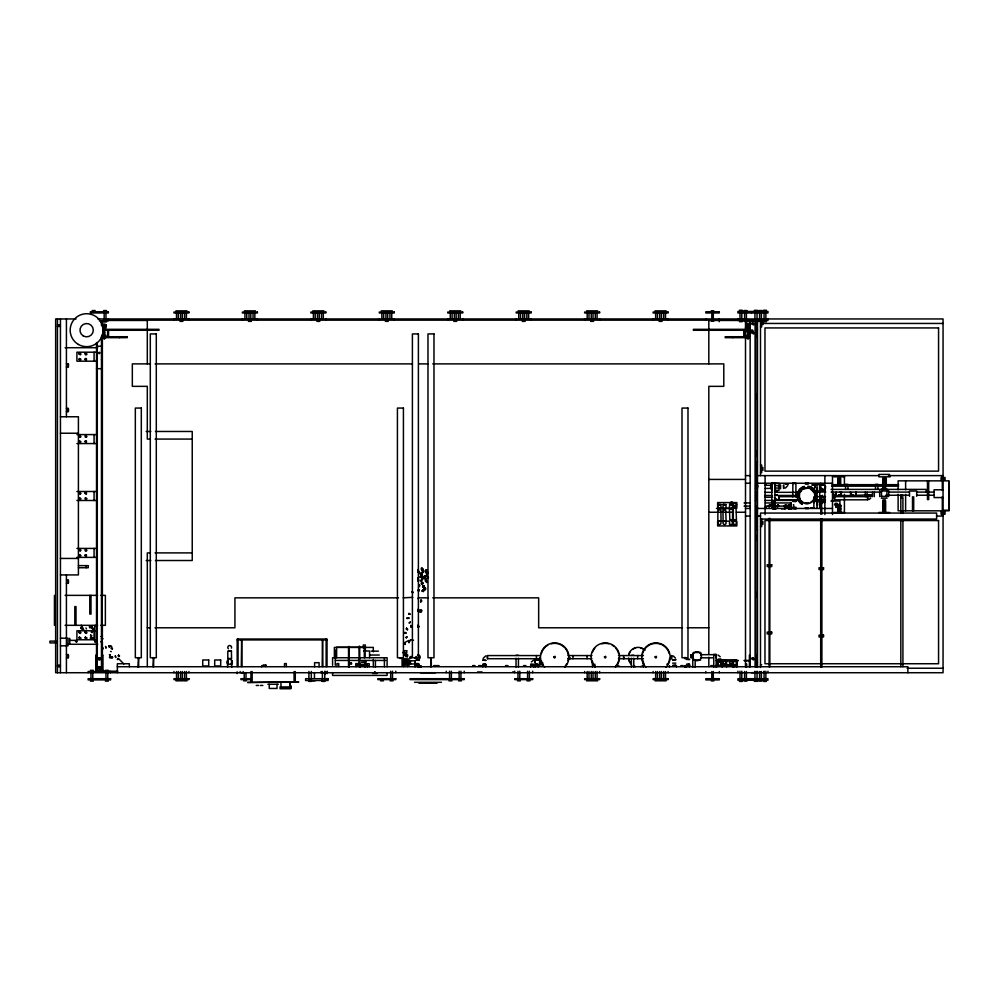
<?xml version="1.0" encoding="UTF-8"?>
<svg xmlns="http://www.w3.org/2000/svg" width="999" height="999" viewBox="0 0 999 999"><rect width="100%" height="100%" fill="white"/><g stroke="black" fill="none" stroke-linecap="round" stroke-linejoin="round"><path stroke-width="1.5" d="M92.62 627.647L92.145 626.523L91.97 627.921M265.759 665.834C265.959 663.086 265.946 669.592 265.846 664.934M356.156 665.834C356.356 663.086 356.343 669.592 356.243 664.934M365.322 665.983C365.522 663.236 365.509 669.742 365.409 665.084M822.427 495.841L822.552 495.841M757.117 493.893A1.573 1.573 0 0 1 755.544 495.467A1.573 1.561 -90 0 0 757.092 493.893L757.117 493.893A1.573 1.573 0 0 0 755.544 492.32A1.573 1.561 -90 0 1 757.092 493.893L756.905 495.005M419.455 666.882L419.592 665.908L419.742 666.882M420.804 666.882L420.941 665.908L421.079 666.882M533.429 666.882L533.578 665.908L533.716 666.882M684.702 666.882L684.852 665.908L684.989 666.882M424.013 588.498L424.75 589.822L425.749 588.399L424.925 587.986M375.037 671.865L374.687 672.564L374.625 671.74M415.022 663.948L415.334 660.826M539.872 659.927L539.56 663.049L542.657 662.849M669.567 665.921L669.48 666.882L669.417 665.908M671.415 658.703L671.728 655.594M676.498 665.921L676.398 666.882L676.335 665.908M716.146 657.804L716.458 654.695M778.608 499.787L778.908 496.678M814.809 487.812L815.246 485.039M825.199 489.31L825.511 486.188M421.728 575.874L420.154 577.26L421.316 575.861M420.641 600.387L420.954 602.01L421.216 599.937M837.187 505.032L836.175 503.721L835.164 505.032M419.53 610.589L419.393 611.625L421.178 611.875L420.492 610.202M757.629 486.251L757.492 485.277L757.592 487.962M756.905 492.782L757.017 495.467M793.681 504.57L793.73 507.592M836.225 507.13L836.225 504.907M418.057 570.079L418.169 569.442M420.616 574.9L420.829 576.535L421.228 574.475M415.172 663.661L418.019 663.661M726.111 662.986L725.649 664.085L722.964 664.11L723.638 664.235L722.964 662.986M424.125 588.149L424.637 589.81L425.562 589.672L425.037 587.999M423.738 590.659L423.539 591.57L421.903 590.946L423.014 589.897M92.67 627.659L91.596 626.873L92.12 628.009M241.283 666.583L241.658 640.247L242.033 666.583M242.033 640.521L241.283 640.521M322.165 666.583L322.54 640.247L322.914 666.583M322.914 640.521L322.165 640.521M405.869 656.555L406.93 655.219L407.167 656.917M421.291 568.668L421.478 568.031L422.465 569.318M421.016 580.094L421.803 579.795M425.199 578.508L425.399 577.859M418.069 611.326L418.069 609.727M101.536 638.948L102.984 638.548L102.048 639.372M422.902 571.166L422.19 569.193L422.327 570.816M421.116 580.669L421.341 580.032M418.082 571.865L418.306 571.228L419.293 572.165M409.627 640.908L410.714 639.635M419.28 573.738L418.643 571.74M422.652 571.003L423.464 570.754L423.539 572.377L422.977 572.002M421.328 581.818L421.578 581.193M425.611 580.469L425.861 579.845M419.218 590.047L418.506 590.821M80.42 359.69L79.908 358.791L79.383 359.69M86.413 359.69L85.902 358.791L85.377 359.69M80.42 436.675L79.908 435.776L79.383 436.675M79.383 441.471L79.908 442.37L80.42 441.471M86.413 436.675L85.902 435.776L85.377 436.675M85.377 441.471L85.902 442.37L86.413 441.471M80.42 493.593L79.908 492.694L79.383 493.593M79.383 498.389L79.908 499.288L80.42 498.389M86.413 493.593L85.902 492.694L85.377 493.593M85.377 498.389L85.902 499.288L86.413 498.389M80.42 550.511L79.908 549.612L79.383 550.511M79.383 555.294L79.908 556.193L80.42 555.294M86.413 550.511L85.902 549.612L85.377 550.511M85.377 555.294L85.902 556.193L86.413 555.294M79.383 632.28L79.908 633.179L80.42 632.28M85.377 632.28L85.902 633.179L86.413 632.28M425.999 580.506L426.585 582.517L426.561 580.894M747.751 329.433L747.751 332.729L749.25 332.729L749.25 329.433L747.727 329.92M753.721 324.088L752.347 324.275L753.184 323.177M753.721 333.079L752.347 333.254L753.184 332.155M421.266 569.305L422.29 568.031L422.49 568.681M426.161 571.366L426.361 569.742L425.749 570.054M403.146 597.839L412.837 597.352M410.314 622.152L409.665 622.976M406.243 655.968L407.33 654.72L407.592 655.406M422.402 570.242L422.639 568.631L422.028 568.931M426.448 572.04L426.685 570.429L426.061 570.729M421.103 581.331L422.127 580.069M421.928 570.466L422.989 569.23L422.727 570.841M425.936 572.352L426.998 571.116L427.172 571.778M85.951 627.959L86.501 628.983M836.126 495.167L836.175 492.132L836.063 495.042M855.743 492.17L855.743 495.317L855.743 492.17L855.743 495.317L869.817 494.855M422.252 571.053L423.351 569.842L423.514 570.504M426.511 573.676L427.272 574.188L427.772 573.151L426.998 572.752M426.923 574.575L427.247 575.412M483.079 658.491L485.639 655.931M787.774 485.639L785.339 488.086M418.106 581.268L418.494 579.695L417.894 579.969M422.102 583.416L422.589 582.492M422.702 583.079L421.578 584.253L422.602 582.429M819.467 504.77L820.341 503.271L822.065 503.271M834.452 504.77L835.314 503.271L837.05 503.271L837.911 504.77M422.14 574.525L422.377 573.501L421.353 572.827M418.094 598.788L418.269 597.764M418.082 578.783L417.782 578.046M428.146 573.114L426.136 573.726M427.784 577.347L428.047 578.209M418.344 579.82L418.069 579.07M422.04 574.687L422.315 573.501L421.216 572.989M422.19 575.099L422.127 573.401L420.891 573.451M406.993 637L406.306 637.787M418.618 580.844L418.381 580.082M408.891 617.744L406.98 618.606L408.291 617.694M418.444 627.247L419.056 626.41L417.607 625.324M406.056 632.617L404.071 633.316L405.444 632.479M405.994 637.2L406.206 637.837L406.98 636.85M531.418 661.925L533.441 660.264M870.753 498.126L869.068 499.525M407.43 656.718C408.541 655.219 404.158 655.519 406.231 656.718M406.293 662.874C407.405 661.375 403.022 661.675 405.094 662.874M404.37 651.935L402.934 652.672M409.952 640.971L411.039 639.835M402.984 652.559L404.083 651.435M406.556 656.056L407.654 654.932M420.916 574.388L422.277 573.526L420.804 575.024M789.073 509.003L791.695 508.666M117.42 659.602L118.481 658.541L123.876 663.96M419.18 590.896L418.131 590.771L418.256 589.722L419.305 589.847M422.952 589.76L422.24 591.258L423.276 591.383M820.466 504.02L821.727 503.858M90.235 627.622L89.261 626.86L90.247 626.873M424.725 575.674L425.736 575.874L424.937 577.322L424.525 576.71M418.981 585.052L419.992 585.252L419.18 586.688M423.064 585.864L423.676 585.439L423.876 587.087L422.852 586.888M367.37 666.808C369.106 665.896 366.308 664.023 366.121 665.983C366.321 664.035 369.081 665.883 367.37 666.808M118.119 655.594L119.555 655.981L118.369 656.106M101.249 636.475L102.26 636.525M791.196 507.467L789.984 507.467A1.561 1.561 0 0 1 789.01 506.018A1.573 1.561 -90 0 1 790.584 504.458A1.573 1.561 -90 0 1 791.683 504.907A1.573 1.573 0 0 0 789.472 504.907A1.573 1.573 0 0 0 789.472 507.13L791.695 507.267M424.3 575.899L426.036 575.761L425.961 576.673L424.225 576.81M422.639 586.076L424.388 585.963L424.3 586.875L422.552 586.987M404.745 644.28L403.971 642.906L408.404 640.646L409.178 642.02M138.312 658.528L138.049 658.466M152.922 658.491L153.646 658.478M231.406 651.223L231.556 658.641L229.683 658.828L227.809 658.641L227.809 651.161L231.556 651.161L228.359 651.286M348.526 667.007L348.526 647.265C349.513 646.49 348.389 646.078 349.163 646.778L349.275 667.007M359.053 666.733L359.053 647.265L359.69 647.165L359.802 666.733M350.399 664.185L351.548 664.16M400.05 658.491C400.899 657.08 400.037 657.866 400.799 658.491M718.843 504.67L717.869 504.532L720.903 504.582M723.938 504.67L722.964 504.532L725.649 504.632M415.022 658.491C415.871 657.08 415.01 657.866 415.771 658.491M729.869 504.383L732.554 504.27L731.58 504.408M720.903 509.677L721.016 521.003L719.442 521.153L717.869 521.003L717.869 509.615C723.488 509.315 717.369 509.652 718.843 509.765M419.255 660.351L416.346 660.227L419.368 660.289M414.997 665.047L418.019 664.984L417.058 665.122M430.606 658.491L431.318 658.478M419.255 664.397L417.195 664.198M792.756 496.89L792.881 483.354L795.903 483.404L795.903 496.89M731.58 524.75L732.554 524.887L729.869 524.787M735.988 524.787L733.766 524.787M484.902 664.198L485.876 664.335L483.191 664.223M838.661 509.315L837.686 509.165L840.721 509.115M537.837 664.223L535.152 664.335L536.113 664.198M684.627 658.491L685.002 658.528M686.875 664.447L689.56 664.335L688.598 664.472M718.843 660.726L717.869 660.589L718.843 660.451M720.903 661.55L717.869 661.613L718.843 661.463M725.986 664.11L725.649 663.998A1.573 1.561 0 0 0 725.499 661.738A1.573 1.561 0 0 0 723.176 662.2A1.573 1.561 0 0 0 723.938 664.422L723.089 664.11L726.111 664.11M733.766 665.297L735.988 665.297M417.707 611.338L418.531 610.938L418.044 609.265M420.079 610.127L421.69 610.377L421.553 611.413L419.755 611.151M111.751 657.13L112.812 657.317L111.626 657.866M91.546 632.392L92.283 632.579M418.044 580.469L418.743 580.856M410.477 656.668L411.151 656.38L411.238 658.029L409.94 657.667M410.214 656.655L411.513 657.017L410.314 658.304L410.052 657.629M755.918 486.001L756.967 486.001M423.064 570.704L423.851 571.116L422.739 572.302L422.589 571.64M427.297 574.088L427.122 575.686M420.879 611.925L419.555 611.563L420.629 610.227L421.153 610.913M408.866 613.411L408.603 614.223L410.239 614.285L409.865 613.723M408.941 618.481L406.93 617.869L408.566 617.919M419.892 610.114L421.541 610.364L421.366 611.4L419.905 611.163M425.636 571.328L426.935 570.329L426.273 570.104M101.536 638.561L102.56 639.098M101.723 642.32L101.136 641.62M417.794 627.31L418.668 626.972L418.256 625.262M425.611 571.153L427.235 571.016L425.924 571.99M422.777 578.558L423.751 577.797L423.326 576.635L422.09 576.685L421.753 577.872L423.539 578.733L423.876 577.547L422.852 576.873L421.903 578.284M425.911 571.815L427.547 571.715M110.564 651.41L111.289 651.648M411.875 592.157L412.924 592.07M101.224 636.45L102.46 636.675M412.612 640.434L413.549 640.172M404.745 632.379L404.42 633.141L406.031 633.378M425.761 579.557L425.099 579.72L426.311 580.806M425.911 580.219L425.499 580.993M109.615 654.782L110.34 654.994M428.171 576.985L427.285 576.435M427.222 582.017L425.374 581.006M264.048 665.459L264.048 666.208M418.032 572.252L419.605 572.627L419.23 573.339M101.736 642.245L101.111 641.695M735.988 506.58L736.45 519.805L734.877 519.955L733.303 519.805L733.303 506.468L736.45 506.468L733.766 506.58M725.649 509.727L726.111 521.003L723.938 521.141L723.089 521.066L722.964 509.615C728.571 509.315 722.464 509.652 723.938 509.765M729.869 519.692L729.407 508.878L731.58 508.741L732.554 508.878L732.554 519.805C726.935 520.104 733.054 519.767 731.58 519.655M733.766 519.692L735.988 519.692M900.823 513.411L900.823 497.939L901.872 497.827L902.921 497.939L902.921 513.411M228.359 658.516L231.406 658.578M359.777 647.277L359.428 646.141L359.078 647.277M685.339 658.503L685.002 657.367L685.002 658.453M725.649 659.952L722.964 659.839L723.938 659.989M735.988 659.952L733.766 659.952M76.311 642.17L76.311 640.371L75.437 641.033L76.761 642.045L76.548 640.396L69.718 640.371M812.249 484.04L815.359 483.728M812.249 485.239L815.359 484.94M821.228 485.339L824.35 485.027M777.172 494.93L774.512 495.192L777.185 495.092M362.837 665.247L364.623 665.072L364.473 666.808L364.573 665.084L362.824 665.159M414.897 663.811L418.007 663.511M539.66 664.697L542.657 664.397M672.652 659.939L675.774 659.64M667.832 664.185L666.87 664.273L667.844 664.335M717.881 659.54L721.003 659.24M675.774 665.197L672.652 665.509L675.786 665.346M793.73 483.266L792.756 483.404L795.791 483.354M731.58 509.015L732.554 508.878L729.869 508.991M718.843 520.866L717.869 521.003L720.903 520.941M723.938 520.866L722.964 521.003L725.649 520.891M420.916 600.187L421.89 600.923L420.454 601.81M739.41 310.252L742.369 310.252M754.257 310.352L757.717 310.352M763.498 310.252L766.458 310.252M92.208 310.552L95.167 310.552M103.584 310.552L106.556 310.552M744.018 310.552L746.99 310.552M759.003 310.552L761.962 310.552M711.325 310.751L713.786 310.751M175.924 310.851L178.896 310.851M179.97 310.851L182.929 310.851M184.016 310.851L186.975 310.851M244.368 310.851L247.34 310.851M248.414 310.851L251.386 310.851M252.46 310.851L255.432 310.851M312.824 310.851L315.784 310.851M316.87 310.851L319.83 310.851M320.904 310.851L323.876 310.851M381.268 310.851L384.228 310.851M385.314 310.851L388.274 310.851M389.36 310.851L392.32 310.851M449.712 310.851L452.684 310.851M453.758 310.851L456.73 310.851M457.804 310.851L460.764 310.851M518.156 310.851L521.128 310.851M522.202 310.851L525.174 310.851M526.248 310.851L529.22 310.851M586.613 310.851L589.572 310.851M590.659 310.851L593.618 310.851M594.692 310.851L597.664 310.851M655.057 310.851L658.016 310.851M659.103 310.851L662.062 310.851M663.149 310.851L666.108 310.851M754.432 311.463L737.899 311.463L737.899 312.962L767.969 312.962L767.969 311.463L757.442 311.463M741.758 311.763L764.223 311.763L764.223 312.962M76.024 318.956L55.644 318.956L55.644 672.727L943.056 672.727L943.056 318.956L97.865 318.956M755.993 319.555L760.489 319.555M719.292 320.155L147.303 320.155L147.303 363.886M107.018 320.454L147.303 320.454M708.815 320.454L749.924 320.454M755.719 320.454L757.717 320.454M761.962 320.454L767.969 320.454L767.969 318.956M99.376 320.754L108.367 320.754L108.367 318.956M746.166 320.754L750.374 320.754M711.325 321.166L713.786 321.166M179.97 321.366L182.929 321.366M248.414 321.366L251.386 321.366M316.87 321.366L319.83 321.366M385.314 321.366L388.274 321.366M453.758 321.366L456.73 321.366M522.202 321.366L525.174 321.366M590.659 321.366L593.618 321.366M659.103 321.366L662.062 321.366M744.018 321.366L746.99 321.366M749.4 321.353L756.593 321.353M759.003 321.366L761.962 321.366M745.504 321.503L746.703 321.503L746.703 327.485M739.41 321.666L742.369 321.666M763.498 321.666L766.458 321.666M103.584 321.965L106.556 321.965M756.855 321.865L757.717 321.865M762.05 323.451L943.056 323.451M103.634 324.101L105.007 324.101M748.738 324.101L747.364 324.101L747.302 324.925M57.443 324.95L60.44 324.95M103.309 326.348L105.744 326.348M747.04 326.348L749.063 326.348M57.443 326.448L60.44 326.448M760.489 326.898L761.688 326.898L761.688 320.904M745.504 327.485L749.849 327.547L749.849 324.85L746.403 324.85L746.403 327.547M103.958 328.596L104.932 328.596M105.832 329.32L158.991 329.32L158.991 330.269L105.832 330.269L105.819 329.158M746.528 329.32L693.381 329.32L693.381 330.269L746.528 330.269M104.62 329.433L103.122 329.433L103.122 332.729L104.62 332.729M757.492 329.433L756.293 329.433L756.293 320.454M748.501 330.482L751.797 330.482L751.797 331.68L748.501 331.68M744.392 331.231L747.514 331.231M744.08 331.531L747.514 331.531M102.897 336.576L105.744 336.576M746.628 336.576L749.475 336.576M103.634 338.124L105.007 338.124M747.364 338.124L748.738 338.124M103.884 338.574L104.758 338.574M747.614 338.574L748.488 338.574M96.528 346.216L102.223 346.216M65.097 347.714L97.715 347.714M97.115 352.197L76.911 352.197L76.911 361.188L97.115 361.188M96.528 359.69L97.278 359.69M101.473 359.69L102.223 359.69M66.421 363.736L68.369 363.736L68.369 367.033L66.421 367.033M150.424 363.886L132.33 363.886L132.33 386.351L147.303 386.351L147.303 439.073L150.399 439.073M155.107 363.886L412.462 363.886M418.693 363.886L428.059 363.886M432.742 363.886L723.788 363.886L723.788 386.351L708.815 386.351L708.815 654.158M68.369 364.185L68.369 366.583M96.528 368.681L102.223 368.681M66.421 408.366L68.369 408.366L68.369 411.663L66.421 411.663M68.369 408.816L68.369 411.213M60.44 416.758L78.409 416.758L78.409 574.924L60.44 574.924M146.191 431.468L150.799 431.468M155.407 431.468L192.233 431.468L192.233 560.514L155.407 560.514M60.44 433.229L78.409 433.229M76.911 434.577L97.115 434.577M155.045 439.073L192.233 439.073M76.911 443.568L97.115 443.568M757.492 462.137L756.293 462.137L756.293 484.29L757.492 484.29M760.489 465.134L761.688 465.134L761.688 472.627L760.489 472.627M878.808 474.425L889.585 474.425M745.504 475.624L750.124 475.624M756.293 475.624L879.083 475.624M888.448 475.624L943.056 475.624M943.056 476.373L942.307 476.373L942.307 490.384M833.878 476.823L844.654 476.823M878.808 476.823L890.184 476.823M837.686 478.309L840.833 478.309M882.629 478.309L886.375 478.309M708.815 479.42L745.504 479.42M837.686 479.433L840.833 479.433M882.629 479.433L886.375 479.433M837.686 480.556L840.833 480.556M882.629 480.556L886.375 480.556M837.686 481.68L840.833 481.68M882.629 481.68L886.375 481.68M837.686 482.804L840.833 482.804M882.629 482.804L886.375 482.804M805.344 483.104L808.491 483.104M745.504 483.229L750.124 483.229M757.492 483.229L832.492 483.229M805.344 483.553L808.491 483.553M784.977 483.916L788.111 483.916M805.344 483.853L808.491 483.853M812.224 483.891L815.371 483.891M837.686 483.928L840.833 483.928M882.629 483.928L886.375 483.928M765.097 484.29L766.295 484.29M821.166 484.677L814.959 484.677L814.959 487.824M832.017 484.677L883.203 484.677M886.3 484.677L898.713 484.677M812.224 485.089L815.259 485.089M821.215 485.177L824.362 485.177M882.629 485.052L885.776 485.052M755.569 485.414L757.304 485.414M765.159 485.277L770.666 485.277M774.924 485.651L780.406 485.651M845.554 485.876L847.951 485.876M875.511 485.876L877.909 485.876M831.593 486.176L875.236 486.176M878.358 486.176L885.776 486.176M886.15 486.176L898.625 486.176M807.704 486.326L808.491 486.326M882.629 487.3L885.776 487.3M774.924 488.049L780.406 488.049M755.569 488.411L757.304 488.411M765.159 488.424L770.666 488.424M805.344 488.349L806.505 488.349M807.704 488.349L808.491 488.349M822.065 488.411L820.341 488.411L819.467 486.913M882.629 488.424L885.776 488.424M824.887 489.223L820.766 489.223L820.766 483.229M881.28 489.173L887.112 489.173M831.118 489.398L926.135 489.398L926.135 492.095M943.056 489.772L934.077 489.772L934.077 497.564L943.056 497.564M774.637 490.297L779.058 490.297L779.058 483.404L771.79 483.404L771.79 507.717M818.955 490.659L824.949 490.659M881.28 490.971L887.112 490.971M76.911 491.496L97.115 491.496M774.5 491.795L777.559 491.795M825.786 492.02L815.446 492.02L815.446 495.167M831.118 492.095L880.968 492.095M888.748 492.095L909.14 492.095M916.782 492.095L934.077 492.095M764.635 492.32L772.264 492.32M776.835 492.32L798.176 492.32M885.751 495.242L909.14 495.242M916.932 495.242L934.077 495.242M764.635 495.467L772.264 495.467M776.835 495.467L798.176 495.467M834.365 495.467L854.694 495.616M868.243 496.028L871.39 496.028M881.28 496.366L887.112 496.366M797.464 496.665L778.758 496.665L778.758 499.812L799.025 499.812M816.171 496.665L825.524 496.665M834.877 496.665L867.619 496.665L867.619 499.812L834.877 499.812M764.909 497.265L772.677 497.265M822.789 498.089L824.587 498.089M881.28 498.164L887.112 498.164M816.171 499.812L825.524 499.812M882.941 499.887L885.326 499.887M764.909 500.412L799.1 500.412M831.892 500.337L834.777 500.337L834.777 494.343M76.911 500.487L97.115 500.487M821.952 501.023L824.949 501.023M830.943 501.023L839.922 501.023L839.922 505.519M882.629 501.011L885.776 501.011M772.102 501.086L774.5 501.086M792.756 501.386L795.903 501.386M771.79 502.197L774.937 502.197M882.629 502.122L885.776 502.122M820.766 502.46L824.887 502.46M744.093 502.947L750.174 502.947M765.359 502.947L791.183 502.947L791.183 505.132L791.033 502.972M882.629 503.246L885.776 503.246M771.79 503.321L774.937 503.321M805.344 503.321L808.491 503.321M729.407 504.27L732.554 504.27M717.869 504.532L721.016 504.532M722.964 504.532L726.111 504.532M771.79 504.445L774.937 504.445M882.629 504.37L885.776 504.37M771.79 505.569L774.937 505.569M882.629 505.494L885.776 505.494M744.093 506.093L750.174 506.093M765.359 506.093L788.149 506.093M755.569 506.268L757.304 506.268M882.629 506.618L885.776 506.618M771.79 506.693L774.937 506.693M838.011 506.918L840.521 506.918M757.492 507.38L756.293 507.38L756.293 529.532L757.492 529.532M765.097 507.38L766.295 507.38M789.01 507.367L792.157 507.367M771.952 507.817L774.937 507.817M791.932 507.817L792.981 507.817M805.344 507.817L808.491 507.817M837.686 507.729L840.833 507.729M882.629 507.742L885.776 507.742M810.738 508.079L813.873 508.079L813.873 496.74M723.551 508.266L717.644 508.266L717.644 502.572L736.812 502.572L736.812 508.266L732.392 508.266M726.498 508.266L729.445 508.266M805.344 508.116L808.491 508.116M716.42 508.454L733.291 508.454M745.504 508.454L750.124 508.454M757.492 508.454L832.492 508.454M805.344 508.566L808.491 508.566M837.686 508.528L840.833 508.528M789.01 508.778L792.157 508.778M882.629 508.866L885.776 508.866M772.577 508.941L774.937 508.941M837.686 509.165L840.833 509.165M837.686 510.139L840.833 510.139M882.629 509.989L885.776 509.989M943.356 510.214L948.75 510.214L948.75 481.456M837.686 510.951L840.833 510.951M882.629 511.113L885.776 511.113M837.686 511.75L840.833 511.75M708.815 512.25L733.278 512.25M736.338 512.25L745.504 512.25M882.629 512.237L885.776 512.237M833.878 512.462L844.654 512.462M878.808 512.462L889.585 512.462M837.686 512.562L840.833 512.562M943.056 515.309L942.307 515.309L942.307 496.615M745.504 516.058L750.124 516.058M756.293 516.058L760.526 516.058M936.812 516.058L943.056 516.058M760.489 519.055L936.612 519.055L936.612 513.061L760.489 513.061L760.489 667.444M723.551 521.153L717.644 521.153L717.644 525.949L736.812 525.949L736.812 521.153L732.392 521.153M726.498 521.153L729.445 521.153M729.407 524.887L732.554 524.887M733.303 524.887L736.45 524.887M760.489 526.548L761.688 526.548L761.688 519.055M76.911 548.414L97.115 548.414M150.399 552.897L147.303 552.897L147.303 666.57M155.045 552.897L192.233 552.897M76.911 557.392L97.115 557.392M60.44 558.441L78.409 558.441M146.191 560.514L150.799 560.514M78.409 565.634L88.287 565.634L88.287 567.732L78.409 567.732M66.421 580.007L68.369 580.007L68.369 583.304L66.421 583.304M68.369 580.456L68.369 582.854M65.085 595.367L97.615 595.367M100.724 595.367L105.37 595.367L105.37 625.324L100.724 625.324M398.476 597.839L234.927 597.839L234.927 627.784L154.995 627.784M418.731 597.839L428.072 597.839M432.742 597.839L538.661 597.839L538.661 627.784L682.517 627.784M65.085 625.324L97.615 625.324M96.528 625.549L94.73 625.549L94.73 642.02L96.528 642.02M147.303 627.784L150.374 627.784M687.162 627.784L708.815 627.784M95.442 630.781L76.911 630.781L76.911 639.772L95.442 639.772M60.44 638.211L68.044 638.211L68.044 645.829L60.44 645.829M237.175 639.922L327.035 639.922M55.944 641.121L49.95 641.121L49.95 642.919L55.944 642.919M68.194 644.268L97.715 644.268M363.574 651.011L369.568 651.011L369.568 657.742M371.216 651.161L378.409 651.161M405.07 652.647L406.418 652.647M66.421 654.595L68.369 654.595L68.369 657.891L66.421 657.891M700.724 654.67L716.295 654.67L716.295 657.817M68.369 655.044L68.369 657.442M370.317 655.044L379.308 655.044M516.046 655.269L518.444 655.269M631.38 655.269L633.778 655.269M540.484 655.569L487.437 655.569L487.437 658.716L540.484 658.716M568.206 655.569L591.957 655.569M618.481 655.569L643.431 655.569M700.724 657.817L713.186 657.817M137.937 658.491L138.686 658.491M568.206 658.716L591.957 658.716M618.481 658.716L643.431 658.716M686.425 659.39L689.56 659.39M717.869 659.39L721.016 659.39M404.62 659.615L406.418 659.615M672.639 659.79L675.786 659.79M700.724 659.989L693.231 659.989L693.231 652.497L700.724 652.497L700.724 655.494M535.152 660.077L538.286 660.077M335.452 660.439L385.751 660.439M482.729 660.289L485.876 660.289M716.345 660.439L738.161 660.439M744.08 660.439L750.324 660.439M717.869 660.589L718.843 660.589M410.464 660.814L415.172 660.814L415.172 663.836M716.345 660.739L738.161 660.739M744.392 660.739L749.063 660.739M361.488 660.888L365.971 660.888L365.971 662.687L361.488 662.687M717.869 661.613L721.016 661.613M757.492 662.237L756.293 662.237L756.293 666.733M542.669 662.986L539.697 663.061L539.71 659.914M672.639 663.136L675.786 663.136M364.772 663.736L369.268 663.736L369.268 666.733M410.464 663.96L415.172 663.96M745.504 664.035L746.703 664.035L746.703 667.032M417.195 664.335L419.368 664.335M482.729 664.335L485.876 664.335M535.152 664.335L538.286 664.335M686.425 664.335L689.56 664.335M530.656 664.422L533.803 664.422M539.635 664.547L542.669 664.547M760.489 664.785L761.688 664.785M360.427 665.009L360.589 666.658L360.514 664.997L362.225 665.009M414.872 664.984L418.019 664.984M726.498 664.934L733.865 664.934M57.443 665.234L60.44 665.234M725.624 665.109L736.45 665.184M722.964 665.284L726.111 665.284M433.678 665.609L436.076 665.609M436.675 665.609L439.061 665.609M472.614 665.609L475.012 665.609M478.608 665.609L481.006 665.609M482.205 665.609L486.401 665.609M505.569 665.609L507.967 665.609M523.538 665.609L525.936 665.609M534.627 665.609L538.811 665.609M616.395 665.609L618.793 665.609M680.806 665.609L683.204 665.609M685.901 665.609L690.084 665.609M710.764 665.609L713.149 665.609M715.247 665.609L717.644 665.609M530.581 665.921L530.669 666.882L530.731 665.908L533.803 665.983M733.303 666.358L736.45 666.358M57.443 666.733L60.44 666.733M117.345 666.733L907.866 666.733L907.866 672.727M907.167 668.231L943.056 668.231M90.41 670.317L93.369 670.317M95.779 670.329L102.972 670.329M105.382 670.317L108.342 670.317M102.373 671.228L117.87 671.228M477.559 671.977L482.055 671.977M512.599 671.977L514.398 671.977M761.688 672.277L751.498 672.727M372.565 673.476L377.06 673.476M251.398 678.708L240.909 678.708L240.909 679.607L251.398 679.607M410.015 678.708L445.954 678.708M410.015 679.607L445.954 679.607M754.432 680.207L737.899 680.207L737.899 678.708L767.969 678.708L767.969 680.207L757.442 680.207M175.924 680.831L178.896 680.831M179.97 680.831L182.929 680.831M184.016 680.831L186.975 680.831M243.619 680.831L246.591 680.831M312.075 680.831L315.035 680.831M321.653 680.831L324.625 680.831M380.519 680.831L383.479 680.831M390.109 680.831L393.069 680.831M448.963 680.831L451.935 680.831M458.553 680.831L461.513 680.831M517.407 680.831L520.379 680.831M526.997 680.831L529.97 680.831M586.613 680.831L589.572 680.831M590.659 680.831L593.618 680.831M594.692 680.831L597.664 680.831M655.057 680.831L658.016 680.831M659.103 680.831L662.062 680.831M663.149 680.831L666.108 680.831M711.325 680.918L713.786 680.918M90.41 681.131L93.369 681.131M105.382 681.131L108.342 681.131M744.018 681.131L746.99 681.131M759.003 681.131L761.962 681.131M739.41 681.43L742.369 681.43M754.257 681.33L757.717 681.33M763.498 681.43L766.458 681.43M414.498 682.305L441.458 682.305M419.293 682.754L420.791 682.754M435.177 682.754L436.675 682.754M418.993 683.204L436.975 683.204M267.869 684.253L278.359 684.253M256.231 685.451L258.629 685.451M260.464 685.451L262.849 685.451M282.367 687.849L291.059 687.849L291.059 685.751M901.473 498.026L900.823 497.939L902.609 497.864M410.239 621.99L408.928 622.914M784.989 483.766L788.099 484.065M771.802 483.254L774.924 483.566M869.817 496.028L871.378 496.191M792.769 501.223L795.891 501.535M810.751 507.917L813.86 508.229M730.981 501.985L732.529 502.135M422.09 583.379L423.139 583.453L421.054 583.229M686.438 659.24L689.547 659.54M722.976 665.122L726.098 665.434M736.425 666.508L733.666 665.921L733.691 666.882M538.274 660.239L535.164 659.927L535.164 663.061M530.669 664.273L533.778 664.572M482.742 660.139L485.851 660.439M533.778 666.133L530.731 666.021M360.514 665.009L362.225 665.097M262.025 666.62L261.288 666.545L262.4 665.459L262.437 666.208M421.128 577.447L420.017 576.935M421.59 575.324L420.529 573.988M417.919 578.558L418.556 578.746M427.222 577.247L427.859 577.509M411.963 591.82L413.311 592.619M417.719 570.616L418.681 571.053M418.044 571.128L418.993 571.578M418.356 571.628L419.293 572.102M428.471 577.547L427.547 577.072L427.747 577.759M776.947 499.45L774.837 497.714M718.106 655.032L720.217 656.768M673.189 655.893L675.461 658.179M426.049 580.869L426.973 581.381M421.84 568.606L422.802 569.929M417.982 570.729L418.918 572.065M426.136 578.871L425.562 578.521L425.686 580.144M426.273 579.545L425.711 579.183L425.811 580.806M409.091 613.436L409.69 614.298M92.383 632.167L91.271 631.992M92.67 637.799L92.67 638.96M109.703 645.941L108.666 645.841L109.066 647.015M112.013 656.867L112.088 658.016M410.901 625.849L411.201 627.397L410.914 625.324L411.438 626.748M110.315 656.48L110.052 657.954L109.728 656.755L109.44 657.305L110.614 657.692L110.489 656.655M418.956 584.702L419.43 586.213M109.228 645.854L109.353 646.99M91.396 637.437L91.421 638.436L90.397 638.136M90.285 637.961L91.421 638.436L91.259 637.237M89.773 626.848L89.96 627.959M423.451 571.141L422.552 569.792L422.652 571.416M427.31 571.803L427.472 572.464M418.019 578.171L418.169 578.808M418.169 578.683L418.456 579.832M756.992 493.294L757.017 492.32M867.469 496.678L867.769 499.787M815.296 492.032L815.609 495.154M783.453 485.289L783.765 488.411M784.964 508.916L784.802 507.23L784.864 508.928M722.177 665.921L722.277 666.882M690.983 654.695L691.296 657.804M619.168 658.703L619.08 657.742L619.018 658.716M539.71 657.742L539.81 658.703M535.002 659.927L535.314 663.049M487.287 655.594L487.599 658.703M945.042 477.372L945.042 479.845M945.042 511.825L945.042 514.298M944.03 477.372L944.03 479.845M944.03 511.825L944.03 514.298M942.082 477.372L942.082 479.845M942.082 511.825L942.082 514.298M941.07 477.372L941.07 479.845M941.07 511.825L941.07 514.298M928.683 480.856L928.683 499.587L927.484 499.587L927.484 480.856M916.695 496.291L916.695 491.046L909.515 491.046L909.515 496.291M913.698 496.778L913.698 510.814M912.499 496.778L912.499 510.814M905.618 480.856L905.618 489.847M905.618 494.343L905.618 510.814M902.921 519.605L902.921 666.633M900.823 519.605L900.823 666.633M898.126 489.847L898.126 480.856L949.05 480.856L949.05 510.814L898.126 510.814L898.126 494.343M888.685 490.746L888.685 496.59M886.887 490.746L886.887 496.59M881.505 490.746L881.505 496.59M879.707 490.746L879.707 496.59M877.909 489.398L877.909 484.378L875.511 484.378L875.511 489.398M874.312 492.095L874.312 496.665M872.514 492.282L872.514 496.665M867.12 492.282L867.12 496.665M865.321 492.095L865.321 496.665M850.499 491.87L850.499 495.616M847.951 489.398L847.951 484.378L845.554 484.378L845.554 489.398M844.417 475.936L844.417 485.127M844.417 494.305L844.417 512.674M841.358 491.72L841.358 495.467M836.126 504.445L836.126 507.592M833.428 493.593L833.428 498.089M832.492 475.624L832.492 514.535M825.361 486.176L825.361 489.323M824.887 475.624L824.887 514.535M822.489 495.242L822.489 496.441M821.89 514.185L821.29 496.978L820.691 514.185M821.89 518.868L821.89 666.97M820.691 518.868L820.691 666.97M819.717 508.454L819.717 483.741L817.02 483.741L817.02 508.454M817.457 487.662L817.457 490.659M817.457 501.023L817.457 505.519M795.828 507.067L795.828 509.278M794.03 507.067L794.03 509.278M789.472 507.33L789.472 507.18A1.573 1.573 0 0 0 791.695 507.13A1.573 1.561 -90 0 1 790.584 507.592A1.573 1.561 -90 0 1 789.035 506.018M788.636 504.895L788.636 509.278M786.837 504.895L786.837 507.817M783.603 485.277L783.603 488.424M780.556 484.902L780.556 488.798M774.937 483.404L774.937 509.228M772.165 483.404L772.165 490.297M770.666 484.902L770.666 488.798M769.842 518.356L769.842 666.733M769.093 518.356L769.093 666.733M767.969 671.228L767.969 672.727M765.871 311.463L765.871 318.956M765.871 671.228L765.871 678.708M765.097 475.624L765.097 514.535M764.223 318.956L764.223 320.155L741.758 320.155L741.795 311.463M764.223 671.528L764.223 672.727M764.223 678.708L764.223 679.907L741.758 679.907L741.795 671.228M764.073 311.463L764.073 318.956M764.073 671.228L764.073 678.708M762.899 321.666L762.899 324.625M762.899 467.395L762.899 470.367M762.899 521.316L762.899 524.275M761.388 311.763L761.388 318.756M761.388 671.528L761.388 678.508M760.489 320.904L760.489 475.624M759.59 311.763L759.59 320.155M759.59 671.528L759.59 678.508M757.492 318.956L757.492 667.444M757.042 311.763L757.042 320.454M757.042 671.228L757.042 678.458M756.593 320.155L756.593 336.626M756.593 394.443L756.593 399.238M756.593 451.361L756.593 456.143M756.593 535.526L756.593 540.322M756.593 592.444L756.593 597.24M756.593 655.044L756.593 667.032M755.843 320.155L755.843 666.857M755.094 320.155L755.094 666.857M754.944 311.763L754.944 319.006M754.944 671.228L754.944 678.458M751.498 311.763L751.498 312.962M750.149 320.155L750.149 666.857M749.4 320.155L749.4 335.127M749.4 655.044L749.4 667.032M748.051 329.158L748.051 330.157M748.051 335.152L748.051 336.301M747.152 328.983L747.152 330.482M747.152 334.977L747.152 336.476M746.403 311.763L746.403 318.756M746.403 671.528L746.403 678.508M745.504 320.454L745.504 667.032M744.605 311.763L744.605 320.155M744.605 671.528L744.605 678.508M739.997 311.463L739.997 318.956M739.997 671.228L739.997 678.708M737.899 318.956L737.899 320.454M737.899 671.228L737.899 672.727M736.962 666.92L736.962 661.113L732.779 661.113L732.779 666.92M736.812 664.934L736.812 660.139L717.644 660.139L717.644 664.934M733.753 665.908L733.753 666.882M732.829 336.725L732.829 337.674M730.981 662.799L730.981 663.96M726.635 666.92L726.635 661.113L722.439 661.113L722.439 666.92M721.54 666.52L721.54 661.862L717.344 661.862L717.344 666.52M719.292 318.956L719.292 321.703M719.292 671.528L719.292 672.727M718.244 660.514L718.244 663.573M716.146 667.182L716.146 654.37L713.748 654.37L713.748 667.182M713.298 311.763L713.298 318.756M713.298 671.528L713.298 678.508M711.8 311.763L711.8 318.756M711.8 671.528L711.8 678.508M708.815 320.155L708.815 363.886M708.815 657.192L708.815 666.57M705.818 318.956L705.818 320.155M705.818 671.528L705.818 672.727M695.179 660.064L695.179 667.182M692.782 654.37L692.782 667.182M691.133 654.67L691.133 657.817M684.852 665.908L684.852 666.882M671.565 655.569L671.565 658.716M668.069 318.956L668.069 320.155M668.069 671.528L668.069 672.727M665.521 312.063L665.521 318.806M665.521 671.528L665.521 678.259M663.723 312.063L663.723 318.806M663.723 671.528L663.723 679.607M661.488 312.063L661.488 318.806M661.488 671.528L661.488 678.259M659.69 312.063L659.69 320.155M659.69 671.528L659.69 679.607M657.442 312.063L657.442 318.806M657.442 671.528L657.442 678.259M655.644 312.063L655.644 318.806M655.644 671.528L655.644 679.607M653.096 318.956L653.096 320.155M653.096 671.528L653.096 672.727M643.356 661.176L643.356 667.07M637.662 655.569L637.662 658.716M633.778 658.229L633.778 667.07M631.38 658.229L631.38 667.07M628.608 657.929L628.608 658.716M624.113 657.742L624.113 658.716M623.588 655.569L623.588 658.716M599.625 318.956L599.625 320.155M599.625 671.528L599.625 672.727M597.077 312.063L597.077 318.806M597.077 671.528L597.077 679.607M595.279 312.063L595.279 318.806M595.279 671.528L595.279 678.259M594.83 664.123L594.83 667.07M593.031 312.063L593.031 320.155M593.031 671.528L593.031 679.607M592.432 661.176L592.432 667.07M591.233 312.063L591.233 318.806M591.233 671.528L591.233 678.259M588.985 312.063L588.985 318.806M588.985 671.528L588.985 679.607M587.187 312.063L587.187 318.806M587.187 671.528L587.187 678.259M587.037 655.569L587.037 658.716M584.652 318.956L584.652 320.155M584.652 671.528L584.652 672.727M572.964 655.569L572.964 658.716M570.117 657.929L570.117 658.716M569.667 657.929L569.667 658.716M569.218 657.929L569.218 658.716M568.768 657.929L568.768 658.716M568.319 657.929L568.319 658.716M539.66 657.742L539.66 658.716M536.426 655.569L536.426 658.716M533.578 665.908L533.578 666.882M532.679 671.228L532.679 672.727M531.181 318.956L531.181 320.155M529.383 671.228L529.383 679.607M528.633 312.063L528.633 318.806M527.584 671.228L527.584 679.607M526.835 312.063L526.835 318.806M524.587 312.063L524.587 318.806M522.789 312.063L522.789 320.155M520.541 312.063L520.541 318.806M519.792 671.228L519.792 678.209M518.743 312.063L518.743 318.806M518.444 658.229L518.444 667.07M517.994 671.228L517.994 678.209M516.196 318.956L516.196 320.155M516.046 658.229L516.046 667.07M514.697 671.228L514.697 672.727M464.223 671.228L464.223 672.727M462.724 318.956L462.724 320.155M460.939 671.228L460.939 678.209M460.189 312.063L460.189 318.806M459.14 671.228L459.14 678.209M458.391 312.063L458.391 318.806M456.143 312.063L456.143 320.155M454.345 312.063L454.345 318.806M452.097 312.063L452.097 318.806M451.348 671.228L451.348 679.607M450.299 312.063L450.299 318.806M449.55 671.228L449.55 678.209M447.752 318.956L447.752 320.155M446.253 671.228L446.253 672.727M435.477 672.727L420.492 672.727M431.356 666.733L431.243 658.016L430.606 666.733M420.941 665.908L420.941 666.882M419.592 665.908L419.592 666.882M410.464 660.439L410.464 664.335M408.966 665.834L408.966 658.94L402.073 658.94L402.073 665.834M407.617 666.62L407.617 660.514L403.421 660.514L403.421 666.62M395.779 671.228L395.779 672.727M394.28 318.956L394.28 320.155M392.482 671.228L392.482 679.607M391.733 312.063L391.733 318.806M390.684 671.228L390.684 678.209M389.935 312.063L389.935 318.806M387.687 312.063L387.687 318.806M387.1 666.733L387.1 657.742L332.58 657.742L332.58 665.234M387.1 672.727L387.1 675.424L332.58 675.424L332.58 672.727M385.901 312.063L385.901 320.155M384.403 657.742L384.403 666.733M383.653 312.063L383.653 318.806M381.855 312.063L381.855 318.806M379.308 318.956L379.308 320.155M375.412 660.439L375.412 667.282M373.314 651.872L373.314 647.414L334.378 647.414L334.378 657.829M373.314 659.328L373.314 666.77M365.372 651.011L365.372 645.017L363.274 645.017L363.274 648.014M365.072 649.962L365.072 657.442M365.072 660.439L365.072 666.433M364.323 657.742L364.323 647.265L336.626 647.265L336.626 657.742M360.289 666.583L360.289 663.586L355.794 663.586L355.794 666.583M338.736 666.583L338.736 663.586L336.938 663.586L336.938 666.583M335.277 657.742L335.277 665.234M335.127 649.962L335.127 657.442M327.335 671.228L327.335 672.727M327.335 678.708L327.335 679.607M327.035 666.595L327.035 639.023L237.175 639.023L237.175 666.595M327.035 671.827L327.035 673.626M326.136 639.023L326.136 666.595M325.836 318.956L325.836 320.155M325.087 671.228L325.087 674.225M324.787 671.453L324.787 681.405L322.39 681.405L322.39 671.453M323.289 312.063L323.289 318.806M321.491 312.063L321.491 318.806M321.041 671.528L321.041 672.727M319.243 312.063L319.243 320.155M319.093 666.808L319.093 662.687L314.598 662.687L314.598 666.808M317.445 312.063L317.445 318.806M315.197 312.063L315.197 318.806M314.448 672.627L314.448 678.209M313.399 312.063L313.399 318.806M311.313 671.453L311.313 681.405L308.916 681.405L308.916 671.453M310.864 318.956L310.864 320.155M295.279 671.528L295.279 682.005M294.081 671.528L294.081 682.005M290.16 682.454L290.16 685.751M289.935 682.454L289.935 686.95M286.313 666.583L286.313 663.586L284.515 663.586L284.515 666.583M280.944 682.454L280.944 686.95M277.01 684.253L277.01 688.448L269.218 688.448L269.218 684.253M257.392 318.956L257.392 320.155M254.845 312.063L254.845 318.806M253.047 312.063L253.047 318.806M252.148 671.528L252.148 682.005M250.949 671.528L250.949 682.005M250.799 312.063L250.799 318.806M249.001 312.063L249.001 320.155M246.753 312.063L246.753 318.806M246.004 672.627L246.004 678.209M244.955 312.063L244.955 318.806M244.206 672.627L244.206 679.607M243.157 671.528L243.157 672.727M242.407 318.956L242.407 320.155M240.16 671.528L240.16 672.727M238.062 639.023L238.062 666.595M237.175 671.827L237.175 673.626M231.78 660.214L231.78 667.17M227.585 660.214L227.585 667.17M188.936 318.956L188.936 320.155M188.936 671.528L188.936 672.727M186.401 312.063L186.401 318.806M186.401 671.528L186.401 679.607M184.603 312.063L184.603 318.806M184.603 671.528L184.603 678.259M182.355 312.063L182.355 320.155M182.355 671.528L182.355 679.607M180.557 312.063L180.557 318.806M180.557 671.528L180.557 678.259M178.309 312.063L178.309 318.806M178.309 671.528L178.309 678.259M176.511 312.063L176.511 318.806M176.511 671.528L176.511 678.259M173.963 318.956L173.963 320.155M173.963 671.528L173.963 672.727M153.671 666.733L153.559 658.016L152.922 666.733M138.686 667.095L138.586 658.016L137.937 667.095M129.333 666.733L129.333 663.736L117.345 663.736L117.345 672.727M119.53 336.725L119.53 337.674M110.614 672.727L110.614 671.528L88.137 671.528L88.137 672.727M107.767 671.528L107.767 678.508M105.969 311.763L105.969 319.255M105.969 671.528L105.969 678.508M105.819 335.152L105.819 336.301M104.171 311.763L104.171 319.255M103.871 329.732L103.871 326.748L104.77 326.748L104.77 338.723L103.871 338.723L103.871 332.729M102.972 655.044L102.972 671.528M102.373 320.454L102.373 326.685M102.373 336.039L102.373 596.391M102.373 624.45L102.373 636.925M102.373 641.608L102.373 655.631M102.223 320.754L102.223 325.424M102.223 334.765L102.223 671.528M101.473 320.754L101.473 325.424M101.473 336.326L101.473 671.528M97.278 342.557L97.278 671.528M96.528 342.557L96.528 671.528M95.779 655.044L95.779 671.528M94.068 352.197L94.068 361.188M94.068 434.577L94.068 443.568M94.068 491.496L94.068 500.487M94.068 548.414L94.068 557.392M94.068 630.781L94.068 639.772M92.782 671.528L92.782 678.508M90.984 595.367L90.984 614.085L89.785 614.085L89.785 595.367M90.984 671.528L90.984 678.508M86.201 565.634L86.201 567.732M76.011 625.324L76.011 606.593L74.813 606.593L74.813 625.324M69.718 638.274L69.718 644.268M66.871 408.366L66.871 411.663M66.421 318.956L66.421 416.758M66.421 574.924L66.421 672.727M60.44 318.956L60.44 672.727M57.443 318.956L57.443 672.727M54.446 595.367L54.446 625.324M417.794 654.745A2.398 2.398 0 0 1 418.993 659.215M417.182 659.465A2.398 2.398 0 0 1 415.397 657.142M231.031 660.052A2.697 2.697 0 0 1 231.031 664.722M228.334 664.722A2.697 2.697 0 0 1 228.334 660.052M228.359 648.738A1.873 1.873 0 0 1 228.197 646.266A1.873 1.873 0 0 1 230.619 645.791A1.873 1.873 0 0 1 231.406 648.126M231.406 661.663A1.873 1.861 0 0 1 230.619 663.985A1.873 1.861 0 0 1 228.197 663.511A1.873 1.861 0 0 1 228.359 661.063M407.392 662.886A1.948 1.948 0 0 1 407.205 663.361M404.145 663.761A1.948 1.948 0 0 1 403.633 662.886M403.633 661.887A1.948 1.948 0 0 1 404.145 661.013M404.545 660.701A1.948 1.948 0 0 1 405.007 660.501M406.019 660.501A1.948 1.948 0 0 1 406.493 660.701M407.205 661.413A1.948 1.948 0 0 1 407.392 661.887M731.58 660.938A1.573 1.573 0 0 1 732.342 663.174A1.573 1.573 0 0 1 730.019 663.636A1.573 1.573 0 0 1 729.869 661.276M731.58 521.49A1.573 1.573 0 0 1 732.342 523.738A1.573 1.573 0 0 1 730.019 524.2A1.573 1.573 0 0 1 729.869 521.84M729.869 507.567A1.573 1.561 0 0 1 730.019 505.232A1.573 1.561 0 0 1 732.342 505.681A1.573 1.561 0 0 1 731.58 507.904M482.842 666.882A1.573 1.573 0 0 1 483.191 666.37M484.902 666.033A1.573 1.573 0 0 1 485.751 666.882M643.019 665.646A9.815 9.815 0 0 1 640.659 666.62M635.576 666.62A9.815 9.815 0 0 1 633.216 665.646M631.181 664.085A9.815 9.815 0 0 1 628.646 659.69M628.646 654.607A9.815 9.815 0 0 1 645.054 650.212M631.393 663.873A9.515 9.515 0 0 1 628.933 659.602M628.933 654.682A9.515 9.515 0 0 1 629.882 652.384M633.366 648.913A9.515 9.515 0 0 1 635.651 647.964M640.584 647.964A9.515 9.515 0 0 1 642.869 648.913M718.843 507.904A1.573 1.561 0 0 1 717.994 505.869A1.573 1.561 0 0 1 720.054 505.019A1.573 1.561 0 0 1 720.891 507.067M720.891 522.34A1.573 1.573 0 0 1 720.054 524.4A1.573 1.573 0 0 1 717.994 523.551A1.573 1.573 0 0 1 718.843 521.49M720.891 663.136A1.573 1.573 0 0 1 720.054 665.184A1.573 1.573 0 0 1 717.994 664.335A1.573 1.573 0 0 1 718.843 662.287M645.878 667.207A14.223 14.223 0 0 1 645.878 647.09A14.223 14.223 0 0 1 665.996 647.09A14.223 14.223 0 0 1 665.996 667.207M669.667 658.341A13.774 13.774 0 0 1 667.869 664.035M644.005 664.035A13.774 13.774 0 0 1 642.994 661.85M642.632 660.714A13.774 13.774 0 0 1 642.207 658.341M642.207 655.943A13.774 13.774 0 0 1 642.632 653.583M642.994 652.434A13.774 13.774 0 0 1 649.05 645.217M650.112 644.655A13.774 13.774 0 0 1 661.763 644.655M662.824 645.217A13.774 13.774 0 0 1 669.255 653.583M595.254 667.207A14.223 14.223 0 0 1 595.254 647.09A14.223 14.223 0 0 1 615.372 647.09A14.223 14.223 0 0 1 615.372 667.207M618.631 660.714A13.774 13.774 0 0 1 615.871 666.008M594.767 666.008A13.774 13.774 0 0 1 593.381 664.035M592.832 662.974A13.774 13.774 0 0 1 592.007 660.714M592.37 652.434A13.774 13.774 0 0 1 594.767 648.289M601.748 643.831A13.774 13.774 0 0 1 608.878 643.831M612.2 645.217A13.774 13.774 0 0 1 614.173 646.59M615.871 648.289A13.774 13.774 0 0 1 618.631 653.583M544.63 667.207A14.223 14.223 0 0 1 544.63 647.09A14.223 14.223 0 0 1 564.747 647.09A14.223 14.223 0 0 1 564.747 667.207M568.419 658.341A13.774 13.774 0 0 1 568.006 660.714M566.62 664.035A13.774 13.774 0 0 1 565.247 666.008M542.757 664.035A13.774 13.774 0 0 1 541.383 660.714M541.383 653.583A13.774 13.774 0 0 1 544.954 647.402M545.829 646.59A13.774 13.774 0 0 1 547.802 645.217M551.123 643.831A13.774 13.774 0 0 1 558.254 643.831M559.403 644.193A13.774 13.774 0 0 1 564.435 647.402M565.247 648.289A13.774 13.774 0 0 1 567.644 652.434M568.006 653.583A13.774 13.774 0 0 1 568.419 655.943M733.766 664.085A1.573 1.561 0 0 1 733.766 661.875A1.573 1.561 0 0 1 735.988 661.875A1.573 1.561 0 0 1 735.976 664.085M735.988 521.84A1.573 1.573 0 0 1 735.988 524.063A1.573 1.573 0 0 1 733.766 524.063A1.573 1.573 0 0 1 733.766 521.84M870.928 494.855A1.573 1.573 0 0 1 868.705 494.855M817.706 492.445A1.573 1.561 -90 0 0 817.194 492.782A1.573 1.573 0 0 1 817.694 492.432M723.938 507.904A1.573 1.561 0 0 1 723.176 505.681A1.573 1.561 0 0 1 725.499 505.232A1.573 1.561 0 0 1 725.649 507.567M725.649 521.84A1.573 1.573 0 0 1 725.499 524.2A1.573 1.573 0 0 1 723.176 523.738A1.573 1.573 0 0 1 723.938 521.49M535.264 666.882A1.573 1.573 0 0 1 536.113 666.033M537.824 666.37A1.573 1.573 0 0 1 538.174 666.882A1.573 1.561 90 0 0 537.824 666.37M417.794 655.569A1.573 1.573 0 0 1 419.255 657.754M417.195 658.603A1.573 1.573 0 0 1 416.346 656.543M773.476 508.816A2.772 2.772 0 0 1 776.248 508.816M839.859 492.145A1.573 1.561 -90 0 1 840.696 494.193A1.573 1.561 -90 0 1 838.661 495.042A1.573 1.561 0 0 0 840.721 494.18A1.573 1.561 0 0 0 839.872 492.145M781.717 509.015A2.772 2.772 0 0 1 784.49 509.015M789.198 509.015A2.772 2.772 0 0 1 789.872 508.741M871.89 495.804A2.922 2.922 0 0 1 867.756 495.804M871.827 494.905A2.323 2.323 0 0 1 867.806 494.905M814.148 497.777A7.492 7.492 0 0 1 813.398 499.587M812.212 501.136A7.492 7.492 0 0 1 810.664 502.322M808.853 503.071A7.492 7.492 0 0 1 804.969 503.071M803.171 502.322A7.492 7.492 0 0 1 801.623 501.136M800.424 499.587A7.492 7.492 0 0 1 799.675 493.906M800.424 492.095A7.492 7.492 0 0 1 801.623 490.546M803.171 489.348A7.492 7.492 0 0 1 806.917 488.349M810.664 489.348A7.492 7.492 0 0 1 813.398 492.095M816.72 495.841A9.815 9.815 0 0 1 813.848 502.772M802.01 504.333A9.815 9.815 0 0 1 804.37 486.363M809.452 486.363A9.815 9.815 0 0 1 816.395 493.294M816.42 495.841A9.515 9.515 0 0 1 813.636 502.559M802.16 504.07A9.515 9.515 0 0 1 798.676 500.599M797.726 498.301A9.515 9.515 0 0 1 804.457 486.65M809.377 486.65A9.515 9.515 0 0 1 816.096 493.381M110.852 646.066L111.813 646.94L110.852 646.041M79.321 353.846L80.482 354.158L79.321 353.846M85.315 353.846L86.476 354.158L85.315 353.846M98.651 352.759C99.575 355.619 100.874 350.736 98.651 352.759M75.874 641.158L76.748 641.383L75.924 641.046M79.321 637.824L80.482 638.124L79.321 637.824M85.315 637.824L86.476 638.124L85.315 637.824M98.651 658.603C99.575 661.463 100.874 656.58 98.651 658.603M98.651 667.582C99.575 670.441 100.874 665.571 98.651 667.582M553.821 656.917C554.92 660.339 556.493 654.495 553.821 656.917M604.445 656.917C605.544 660.339 607.117 654.495 604.445 656.917M655.069 656.917C656.168 660.339 657.742 654.495 655.069 656.917M752.272 658.603C753.184 661.463 754.495 656.58 752.272 658.603M105.582 646.503L105.994 647.939L105.582 646.503M263.237 665.484C264.048 663.698 266.958 667.157 263.237 665.484M357.217 665.484C357.842 665.209 360.152 664.972 357.217 665.484M820.741 495.604L821.84 496.066L820.741 495.604M137.974 657.604L138.661 657.891L137.974 657.604M152.947 657.604L153.646 657.891L152.947 657.604M350.449 662.762L351.548 663.211L350.449 662.762M430.631 657.604L431.318 657.891L430.631 657.604M900.898 495.442C901.523 498.901 900.024 493.568 902.609 495.092C903.358 498.526 902.709 493.056 900.898 495.442M102.098 647.564L102.972 648.563L102.098 647.564M92.22 628.633L93.307 629.432L92.22 628.633M115.322 655.981L115.709 657.417L115.322 655.981M118.644 655.069L119.031 656.505L118.644 655.069M241.321 672.614L242.033 672.727L241.321 672.614M322.19 672.614L322.914 672.727L322.19 672.614M92.445 637.999L93.269 639.06L92.445 637.999M102.348 647.34L102.722 648.788L102.348 647.34M81.094 627.734L81.843 628.858L81.756 627.609L80.719 628.284L81.843 628.783L81.106 627.809M82.805 628.433L83.554 629.545L82.805 628.433M111.276 648.014L112.225 648.913L111.276 648.014M83.004 628.259L83.354 629.72L83.004 628.259M109.49 654.607L110.352 655.556L109.49 654.607M79.408 353.147L78.921 353.996L80.395 354.857L80.894 353.996L79.408 353.147M79.408 358.541L78.921 359.39L80.395 360.252L80.894 359.39L79.408 358.541M85.402 353.147L85.402 354.857L86.389 354.857L86.888 353.996L85.402 353.147M85.402 358.541L84.903 359.39L86.389 360.252L86.389 358.541L85.402 358.541M79.408 435.527L78.921 436.376L80.395 437.237L80.894 436.376L79.408 435.527M79.408 440.909L78.921 441.77L80.395 442.619L80.894 441.77L79.408 440.909M85.402 435.527L85.402 437.237L86.389 437.237L86.888 436.376L85.402 435.527M85.402 440.909L84.903 441.77L86.389 442.619L86.389 440.909L85.402 440.909M79.408 492.432L78.921 493.294L80.395 494.143L80.894 493.294L79.408 492.432M79.408 497.827L78.921 498.688L80.395 499.537L80.894 498.688L79.408 497.827M85.402 492.432L84.903 493.294L86.389 494.143L86.389 492.432L85.402 492.432M85.402 497.827L85.402 499.537L86.389 499.537L86.888 498.688L85.402 497.827M79.408 549.35L78.921 550.212L80.395 551.061L80.894 550.212L79.408 549.35M79.408 554.745L78.921 555.594L80.395 556.455L80.894 555.594L79.408 554.745M85.402 549.35L85.402 551.061L86.389 551.061L86.888 550.212L85.402 549.35M85.402 554.745L84.903 555.594L86.389 556.455L86.389 554.745L85.402 554.745M79.408 631.73L78.921 632.579L80.395 633.441L80.894 632.579L79.408 631.73M79.408 637.125L78.921 637.974L80.395 638.836L80.894 637.974L79.408 637.125M85.402 631.73L84.903 632.579L86.389 633.441L86.888 632.579L85.402 631.73M85.402 637.125L85.402 638.836L86.389 638.836L86.888 637.974L85.402 637.125M98.764 657.729L98.764 659.864L99.987 659.864L99.987 657.729L98.764 657.729M98.764 666.708L98.764 668.855L99.987 668.855L99.987 666.708L98.764 666.708M752.372 322.827L751.76 323.901L753.608 324.962L754.233 323.901L752.372 322.827M752.372 331.818L751.76 332.879L753.608 333.953L754.233 332.879L752.372 331.818M752.372 657.729L751.76 658.791L753.608 659.864L754.233 658.791L752.372 657.729M408.791 640.534L408.978 642.619L408.791 640.534M90.584 635.127L91.359 636.101L90.584 635.127M81.131 625.386L81.868 626.361L81.131 625.386M769.73 504.595L768.243 506.081L769.193 507.042L770.679 505.556L769.73 504.595M777.959 504.795L776.485 506.281L777.434 507.23L778.92 505.744L777.959 504.795M785.451 504.795L783.965 506.281L784.927 507.23L786.4 505.744L785.451 504.795M117.695 658.566L117.47 659.39L118.669 659.265L117.695 658.566M820.741 497.015L821.89 497.04L820.691 497.04M92.47 628.658L93.494 629.208L92.47 628.658M111.451 648.139L112.475 648.663L111.451 648.139M406.506 628.309L406.168 629.07L407.779 629.308L406.506 628.309M404.183 643.244L403.796 643.93L405.369 644.355L404.183 643.244M90.659 635.364L91.683 635.826L90.659 635.364M81.181 625.649L82.218 626.086L81.181 625.649M108.367 311.763L90.385 311.763L90.385 312.962L108.367 312.962L108.367 311.763M719.292 311.763L705.818 311.763L705.818 312.962L719.292 312.962L719.292 311.763M188.936 312.063L173.963 312.063L173.963 312.962L188.936 312.962L188.936 312.063M257.392 312.063L242.407 312.063L242.407 312.962L257.392 312.962L257.392 312.063M325.836 312.063L310.864 312.063L310.864 312.962L325.836 312.962L325.836 312.063M394.28 312.063L379.308 312.063L379.308 312.962L394.28 312.962L394.28 312.063M462.724 312.063L447.752 312.063L447.752 312.962L462.724 312.962L462.724 312.063M531.181 312.063L516.196 312.063L516.196 312.962L531.181 312.962L531.181 312.063M599.625 312.063L584.652 312.063L584.652 312.962L599.625 312.962L599.625 312.063M668.069 312.063L653.096 312.063L653.096 312.962L668.069 312.962L668.069 312.063M106.119 324.85L102.672 324.85L102.672 327.547L106.119 327.547L106.119 324.85M748.501 326.748L747.602 326.748L747.602 338.723L748.501 338.723L748.501 326.748M938.561 327.934L764.972 327.934L764.972 471.128L938.561 471.128L938.561 327.934M752.697 330.332L750.898 330.332L750.898 331.83L752.697 331.83L752.697 330.332M108.566 330.569L107.617 330.569L107.617 336.276L108.566 336.276L108.566 330.569M744.755 330.569L743.805 330.569L743.805 336.276L744.755 336.276L744.755 330.569M156.294 333.928L150.3 333.928L150.3 657.742L156.294 657.742L156.294 333.928M418.394 333.928L412.4 333.928L412.4 657.742L418.394 657.742L418.394 333.928M433.978 333.928L427.984 333.928L427.984 657.742L433.978 657.742L433.978 333.928M127.148 336.725L104.321 336.725L104.321 337.674L127.148 337.674L127.148 336.725M748.051 336.725L725.224 336.725L725.224 337.674L748.051 337.674L748.051 336.725M141.309 408.067L135.327 408.067L135.327 657.742L141.309 657.742L141.309 408.067M403.421 408.067L397.427 408.067L397.427 657.742L403.421 657.742L403.421 408.067M687.986 408.067L682.005 408.067L682.005 657.742L687.986 657.742L687.986 408.067M823.538 500.337L819.043 500.337L819.043 502.122L823.538 502.122L823.538 500.337M938.561 520.554L764.972 520.554L764.972 663.736L938.561 663.736L938.561 520.554M771.715 564.735L767.22 564.735L767.22 566.533L771.715 566.533L771.715 564.735M823.538 567.732L819.043 567.732L819.043 569.53L823.538 569.53L823.538 567.732M771.715 632.13L767.22 632.13L767.22 633.928L771.715 633.928L771.715 632.13M823.538 635.127L819.043 635.127L819.043 636.925L823.538 636.925L823.538 635.127M406.718 650.711L404.32 650.711L404.32 652.797L406.718 652.797L406.718 650.711M406.568 654.07L404.47 654.07L404.47 655.419L406.568 655.419L406.568 654.07M208.716 659.989L202.722 659.989L202.722 665.983L208.716 665.983L208.716 659.989M220.692 659.989L214.698 659.989L214.698 665.983L220.692 665.983L220.692 659.989M110.614 678.708L88.137 678.708L88.137 679.907L110.614 679.907L110.614 678.708M188.936 678.708L173.963 678.708L173.963 679.607L188.936 679.607L188.936 678.708M328.084 678.708L305.619 678.708L305.619 680.506L328.084 680.506L328.084 678.708M395.779 678.708L377.809 678.708L377.809 679.607L395.779 679.607L395.779 678.708M464.223 678.708L446.253 678.708L446.253 679.607L464.223 679.607L464.223 678.708M532.679 678.708L514.697 678.708L514.697 679.607L532.679 679.607L532.679 678.708M599.625 678.708L584.652 678.708L584.652 679.607L599.625 679.607L599.625 678.708M668.069 678.708L653.096 678.708L653.096 679.607L668.069 679.607L668.069 678.708M719.292 678.708L705.818 678.708L705.818 679.907L719.292 679.907L719.292 678.708M298.576 682.005L247.652 682.454L298.576 682.005M290.834 686.95L280.045 686.95L280.045 688.748L290.834 688.748L290.834 686.95M423.788 577.622L422.739 577.547L423.788 577.622M406.655 628.383L407.355 629.795L406.655 628.383M420.979 574.949L421.466 576.46L420.979 574.949M404.133 664.785A2.772 2.772 0 0 0 408.291 662.387A2.772 2.772 0 0 0 404.133 659.989A2.772 2.772 0 0 0 404.133 664.785M404.27 663.348A1.573 1.573 0 0 0 406.968 662.986A1.573 1.573 0 0 0 405.307 660.826A1.573 1.573 0 0 0 404.27 663.348M755.544 500.412A1.573 1.573 0 0 0 756.655 499.95A1.573 1.561 90 0 1 755.544 500.399M756.992 498.226A1.573 1.573 0 0 0 755.544 497.265A1.573 1.561 90 0 1 756.98 498.226M417.907 666.882A1.573 1.573 0 0 0 414.997 666.882A1.573 1.561 -90 0 1 416.446 665.908A1.573 1.561 90 0 1 417.882 666.882M689.447 666.882A1.573 1.573 0 0 0 686.538 666.882A1.573 1.561 90 0 1 687.986 665.908A1.573 1.561 -90 0 1 689.435 666.882M693.806 659.427A4.495 4.495 0 0 0 701.323 657.404A4.495 4.495 0 0 0 695.816 651.91A4.495 4.495 0 0 0 693.806 659.427M733.766 503.409A1.573 1.573 0 0 0 733.766 505.644A1.573 1.561 90 0 1 734.877 502.959A1.573 1.561 -90 0 1 735.976 505.631A1.573 1.573 0 0 0 735.988 503.409A1.573 1.573 0 0 0 733.766 503.409M851.485 494.855A1.573 1.561 -90 0 0 853.695 494.855A1.573 1.573 0 0 1 851.485 494.855A1.573 1.561 -90 0 1 851.485 492.632A1.573 1.573 0 0 0 851.485 494.855M419.23 666.882A1.573 1.561 -90 0 0 417.195 666.033A1.573 1.561 0 0 1 419.243 666.895M78.409 344.455A16.471 16.471 0 0 0 103.122 330.182A16.471 16.471 0 0 0 78.409 315.921A16.471 16.471 0 0 0 78.409 344.455M83.317 335.964A6.668 6.668 0 0 0 93.307 330.182A6.668 6.668 0 0 0 83.317 324.413A6.668 6.668 0 0 0 83.317 335.964M837.811 505.419A1.573 1.573 0 0 0 838.661 507.48A1.573 1.561 -90 0 1 839.26 504.458A1.573 1.561 90 0 1 840.696 506.618A1.573 1.573 0 0 0 839.872 504.57A1.573 1.573 0 0 0 837.811 505.419M801.298 501.448A7.942 7.942 0 0 0 814.585 497.889A7.942 7.942 0 0 0 804.857 488.174A7.942 7.942 0 0 0 801.298 501.448"/></g></svg>
